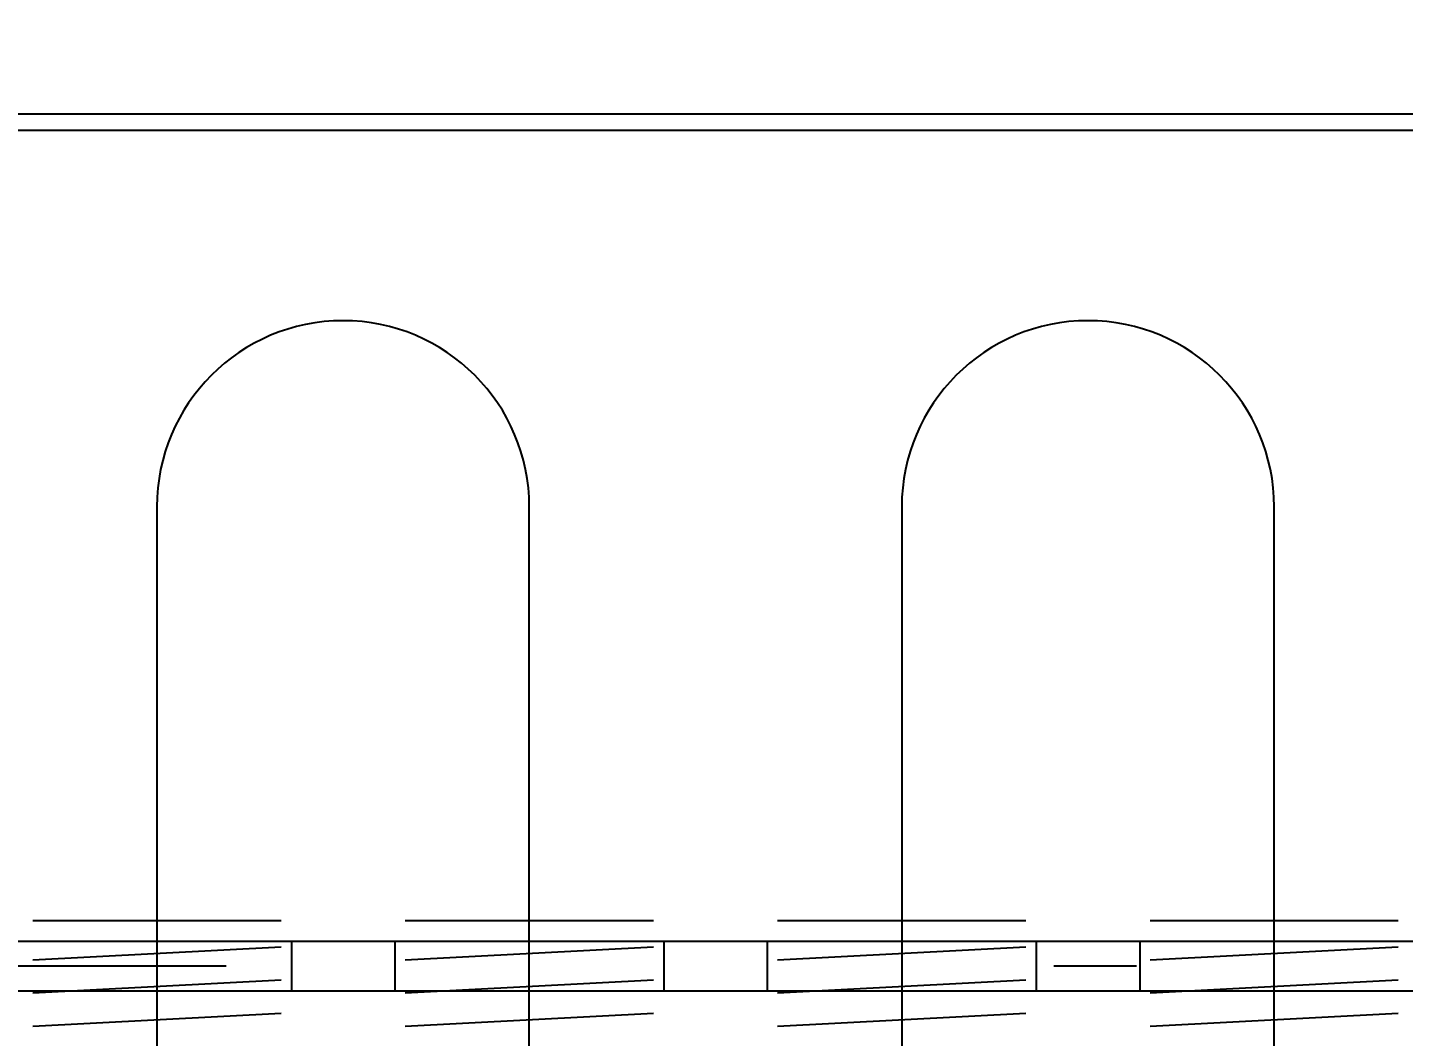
# Model space of a CAD drawing. Header units: millimetres. Extents: x 198973 to 311338, y 50799 to 196797.
# Drawn here: x 213900 to 214232.5, y 88086.4 to 88330.3 of the extents above; entities that cross this region are included whole.
import ezdxf

# ---------------------------------------------------------------- set-up
doc = ezdxf.new("R2010")
doc.units = ezdxf.units.MM
doc.header["$LTSCALE"] = 1000
doc.linetypes.add('CENTER', pattern=[2, 1.25, -0.25, 0.25, -0.25])
doc.linetypes.add('DOTE', pattern=[2.42, 2, -0.2, 0.02, -0.2])
for name, color, linetype in [('DOTE', 1, 'CENTER'), ('PUB_HATCH', 8, 'Continuous'), ('STAIR', 2, 'Continuous')]:
    doc.layers.add(name, color=color, linetype=linetype)
doc.styles.add('DIM_FONT', font='SIMPLEX.shx', dxfattribs={"width": 0.8})
doc.dimstyles.new('DIMN', dxfattribs={"dimtxt": 300, "dimasz": 1, "dimexe": 250, "dimexo": 300, "dimgap": 150, "dimtad": 1, "dimdec": 0, "dimzin": 0, "dimdsep": 46, "dimtxsty": 'DIM_FONT', "dimblk": '_DIMX', "dimcen": 0.09, "dimclrt": 7, "dimadec": 0, "dimazin": 0, "dimtfac": 1, "dimtdec": 0, "dimtix": 1, "dimtmove": 2, "dimatfit": 3, "dimldrblk": '_DIMX', "dimfxl": 1, "dimtolj": 1, "dimtzin": 0, "dimarcsym": 0})

# ---------------------------------------------------------------- blocks, each defined once
blk = doc.blocks.new('*D170')
at = {"layer": 'DEFPOINTS', "color": 0, "transparency": 16777216}
for p in [(220053.9, 103465.69), (218616.23, 101503.41), (208116.23, 81103.41)]:
    blk.add_point(p, dxfattribs=at)
at = {"layer": 'STAIR', "color": 0, "lineweight": -2, "transparency": 16777216}
for p, q in [((220053.9, 103463.69), (220053.9, 104644.26)), ((218616.23, 103461.69), (220053.9, 103463.69)), ((218616.23, 101803.41), (218616.23, 103461.69))]:
    blk.add_line(p, q, dxfattribs=at)
at = {"layer": 'STAIR', "color": 7, "transparency": 16777216, "insert": (219753.9, 104129.97), "char_height": 300, "attachment_point": 5, "rotation": 90, "style": 'DIM_FONT'}
blk.add_mtext('\\A1;10500', dxfattribs=at)
blk = doc.blocks.new('_DIMX')
blk.add_line((-150, 0), (150, 0))
at = {"const_width": 50}
blk.add_lwpolyline([(-70, -70), (70, 70)], dxfattribs=at)
blk = doc.blocks.new('*D171')
at = {"layer": 'DEFPOINTS', "color": 0, "transparency": 16777216}
for p in [(221109.59, 103729.45), (218616.23, 101503.41), (208116.23, 81103.41)]:
    blk.add_point(p, dxfattribs=at)
at = {"layer": 'STAIR', "color": 0, "lineweight": -2, "transparency": 16777216}
for p, q in [((221105.59, 101503.41), (221107.59, 103729.45)), ((221107.59, 103729.45), (222333.87, 103729.45)), ((218916.23, 101503.41), (221105.59, 101503.41))]:
    blk.add_line(p, q, dxfattribs=at)
at = {"layer": 'STAIR', "color": 7, "transparency": 16777216, "insert": (221796.73, 104029.45), "char_height": 300, "attachment_point": 5, "style": 'DIM_FONT'}
blk.add_mtext('\\A1;20400', dxfattribs=at)

msp = doc.modelspace()

# ---------------------------------------------------------------- linework, layer by layer
at = {"layer": 'DOTE', "linetype": 'DOTE'}
msp.add_line((221207.98, 88103.41), (204761.96, 88103.41), dxfattribs=at)
at = {"layer": 'PUB_HATCH'}
for p, q in [((213857.23, 88309.41), (215174.23, 88309.41)), ((215174.23, 88305.41), (213857.23, 88305.41)), ((213931.23, 88214.41), (213931.23, 87192.41)), ((214021.23, 87192.41), (214021.23, 88214.41)), ((214111.23, 88214.41), (214111.23, 87192.41)), ((214201.23, 87192.41), (214201.23, 88214.41)), ((213626.23, 88109.41), (215406.23, 88109.41)), ((213808.73, 88109.41), (215223.73, 88109.41)), ((213626.23, 88097.41), (215406.23, 88097.41))]:
    msp.add_line(p, q, dxfattribs=at)
at = {"layer": 'PUB_HATCH', "ltscale": 0.5}
for p, q in [((213901.23, 88114.41), (213961.23, 88114.41)), ((213901.23, 88114.41), (213961.23, 88114.41)), ((213901.23, 88114.41), (213961.23, 88114.41)), ((213901.23, 88114.41), (213961.23, 88114.41)), ((213901.23, 88114.41), (213961.23, 88114.41)), ((213901.23, 88114.41), (213961.23, 88114.41)), ((213901.23, 88114.41), (213961.23, 88114.41)), ((213901.23, 88114.41), (213961.23, 88114.41)), ((213901.23, 88114.41), (213961.23, 88114.41)), ((213901.23, 88114.41), (213961.23, 88114.41)), ((213901.23, 88114.41), (213961.23, 88114.41)), ((213901.23, 88114.41), (213961.23, 88114.41)), ((213901.23, 88114.41), (213961.23, 88114.41)), ((213901.23, 88114.41), (213961.23, 88114.41)), ((213901.23, 88114.41), (213961.23, 88114.41)), ((213901.23, 88114.41), (213961.23, 88114.41)), ((213901.23, 88114.41), (213961.23, 88114.41)), ((213901.23, 88114.41), (213961.23, 88114.41)), ((213901.23, 88114.41), (213961.23, 88114.41)), ((213901.23, 88114.41), (213961.23, 88114.41)), ((213901.23, 88114.41), (213961.23, 88114.41)), ((213901.23, 88114.41), (213961.23, 88114.41)), ((213901.23, 88114.41), (213961.23, 88114.41)), ((213901.23, 88114.41), (213961.23, 88114.41)), ((213901.23, 88114.41), (213961.23, 88114.41)), ((213901.23, 88114.41), (213961.23, 88114.41)), ((213901.23, 88114.41), (213961.23, 88114.41)), ((213901.23, 88114.41), (213961.23, 88114.41)), ((213901.23, 88114.41), (213961.23, 88114.41)), ((213901.23, 88114.41), (213961.23, 88114.41)), ((213901.23, 88114.41), (213961.23, 88114.41)), ((213901.23, 88114.41), (213961.23, 88114.41)), ((213901.23, 88114.41), (213961.23, 88114.41)), ((213901.23, 88114.41), (213961.23, 88114.41)), ((213901.23, 88114.41), (213961.23, 88114.41)), ((213901.23, 88114.41), (213961.23, 88114.41)), ((213901.23, 88114.41), (213961.23, 88114.41)), ((213901.23, 88114.41), (213961.23, 88114.41)), ((213901.23, 88114.41), (213961.23, 88114.41)), ((213901.23, 88114.41), (213961.23, 88114.41)), ((213901.23, 88114.41), (213961.23, 88114.41)), ((213901.23, 88114.41), (213961.23, 88114.41)), ((213901.23, 88114.41), (213961.23, 88114.41)), ((213901.23, 88114.41), (213961.23, 88114.41)), ((213901.23, 88114.41), (213961.23, 88114.41)), ((213901.23, 88114.41), (213961.23, 88114.41)), ((213901.23, 88114.41), (213961.23, 88114.41)), ((213901.23, 88114.41), (213961.23, 88114.41)), ((213901.23, 88114.41), (213961.23, 88114.41)), ((213901.23, 88114.41), (213961.23, 88114.41)), ((213901.23, 88114.41), (213961.23, 88114.41)), ((213901.23, 88114.41), (213961.23, 88114.41)), ((213991.23, 88114.41), (214051.23, 88114.41)), ((213991.23, 88114.41), (214051.23, 88114.41)), ((213991.23, 88114.41), (214051.23, 88114.41)), ((213991.23, 88114.41), (214051.23, 88114.41)), ((213991.23, 88114.41), (214051.23, 88114.41)), ((213991.23, 88114.41), (214051.23, 88114.41)), ((213991.23, 88114.41), (214051.23, 88114.41)), ((213991.23, 88114.41), (214051.23, 88114.41)), ((213991.23, 88114.41), (214051.23, 88114.41)), ((213991.23, 88114.41), (214051.23, 88114.41)), ((213991.23, 88114.41), (214051.23, 88114.41)), ((213991.23, 88114.41), (214051.23, 88114.41)), ((213991.23, 88114.41), (214051.23, 88114.41)), ((213991.23, 88114.41), (214051.23, 88114.41)), ((213991.23, 88114.41), (214051.23, 88114.41)), ((213991.23, 88114.41), (214051.23, 88114.41)), ((213991.23, 88114.41), (214051.23, 88114.41)), ((213991.23, 88114.41), (214051.23, 88114.41)), ((213991.23, 88114.41), (214051.23, 88114.41)), ((213991.23, 88114.41), (214051.23, 88114.41)), ((213991.23, 88114.41), (214051.23, 88114.41)), ((213991.23, 88114.41), (214051.23, 88114.41)), ((213991.23, 88114.41), (214051.23, 88114.41)), ((213991.23, 88114.41), (214051.23, 88114.41)), ((213991.23, 88114.41), (214051.23, 88114.41)), ((213991.23, 88114.41), (214051.23, 88114.41)), ((213991.23, 88114.41), (214051.23, 88114.41)), ((213991.23, 88114.41), (214051.23, 88114.41)), ((213991.23, 88114.41), (214051.23, 88114.41)), ((213991.23, 88114.41), (214051.23, 88114.41)), ((213991.23, 88114.41), (214051.23, 88114.41)), ((213991.23, 88114.41), (214051.23, 88114.41)), ((213991.23, 88114.41), (214051.23, 88114.41)), ((213991.23, 88114.41), (214051.23, 88114.41)), ((213991.23, 88114.41), (214051.23, 88114.41)), ((213991.23, 88114.41), (214051.23, 88114.41)), ((213991.23, 88114.41), (214051.23, 88114.41)), ((213991.23, 88114.41), (214051.23, 88114.41)), ((213991.23, 88114.41), (214051.23, 88114.41)), ((213991.23, 88114.41), (214051.23, 88114.41)), ((213991.23, 88114.41), (214051.23, 88114.41)), ((213991.23, 88114.41), (214051.23, 88114.41)), ((213991.23, 88114.41), (214051.23, 88114.41)), ((213991.23, 88114.41), (214051.23, 88114.41)), ((213991.23, 88114.41), (214051.23, 88114.41)), ((213991.23, 88114.41), (214051.23, 88114.41)), ((213991.23, 88114.41), (214051.23, 88114.41)), ((213991.23, 88114.41), (214051.23, 88114.41)), ((213991.23, 88114.41), (214051.23, 88114.41)), ((213991.23, 88114.41), (214051.23, 88114.41)), ((213991.23, 88114.41), (214051.23, 88114.41)), ((213991.23, 88114.41), (214051.23, 88114.41)), ((214081.23, 88114.41), (214141.23, 88114.41)), ((214081.23, 88114.41), (214141.23, 88114.41)), ((214081.23, 88114.41), (214141.23, 88114.41)), ((214081.23, 88114.41), (214141.23, 88114.41)), ((214081.23, 88114.41), (214141.23, 88114.41)), ((214081.23, 88114.41), (214141.23, 88114.41)), ((214081.23, 88114.41), (214141.23, 88114.41)), ((214081.23, 88114.41), (214141.23, 88114.41)), ((214081.23, 88114.41), (214141.23, 88114.41)), ((214081.23, 88114.41), (214141.23, 88114.41)), ((214081.23, 88114.41), (214141.23, 88114.41)), ((214081.23, 88114.41), (214141.23, 88114.41)), ((214081.23, 88114.41), (214141.23, 88114.41)), ((214081.23, 88114.41), (214141.23, 88114.41)), ((214081.23, 88114.41), (214141.23, 88114.41)), ((214081.23, 88114.41), (214141.23, 88114.41)), ((214081.23, 88114.41), (214141.23, 88114.41)), ((214081.23, 88114.41), (214141.23, 88114.41)), ((214081.23, 88114.41), (214141.23, 88114.41)), ((214081.23, 88114.41), (214141.23, 88114.41)), ((214081.23, 88114.41), (214141.23, 88114.41)), ((214081.23, 88114.41), (214141.23, 88114.41)), ((214081.23, 88114.41), (214141.23, 88114.41)), ((214081.23, 88114.41), (214141.23, 88114.41)), ((214081.23, 88114.41), (214141.23, 88114.41)), ((214081.23, 88114.41), (214141.23, 88114.41)), ((214081.23, 88114.41), (214141.23, 88114.41)), ((214081.23, 88114.41), (214141.23, 88114.41)), ((214081.23, 88114.41), (214141.23, 88114.41)), ((214081.23, 88114.41), (214141.23, 88114.41)), ((214081.23, 88114.41), (214141.23, 88114.41)), ((214081.23, 88114.41), (214141.23, 88114.41)), ((214081.23, 88114.41), (214141.23, 88114.41)), ((214081.23, 88114.41), (214141.23, 88114.41)), ((214081.23, 88114.41), (214141.23, 88114.41)), ((214081.23, 88114.41), (214141.23, 88114.41)), ((214081.23, 88114.41), (214141.23, 88114.41)), ((214081.23, 88114.41), (214141.23, 88114.41)), ((214081.23, 88114.41), (214141.23, 88114.41)), ((214081.23, 88114.41), (214141.23, 88114.41)), ((214081.23, 88114.41), (214141.23, 88114.41)), ((214081.23, 88114.41), (214141.23, 88114.41)), ((214081.23, 88114.41), (214141.23, 88114.41)), ((214081.23, 88114.41), (214141.23, 88114.41)), ((214081.23, 88114.41), (214141.23, 88114.41)), ((214081.23, 88114.41), (214141.23, 88114.41)), ((214081.23, 88114.41), (214141.23, 88114.41)), ((214081.23, 88114.41), (214141.23, 88114.41)), ((214081.23, 88114.41), (214141.23, 88114.41)), ((214081.23, 88114.41), (214141.23, 88114.41)), ((214081.23, 88114.41), (214141.23, 88114.41)), ((214081.23, 88114.41), (214141.23, 88114.41)), ((214171.23, 88114.41), (214231.23, 88114.41)), ((214171.23, 88114.41), (214231.23, 88114.41)), ((214171.23, 88114.41), (214231.23, 88114.41)), ((214171.23, 88114.41), (214231.23, 88114.41)), ((214171.23, 88114.41), (214231.23, 88114.41)), ((214171.23, 88114.41), (214231.23, 88114.41)), ((214171.23, 88114.41), (214231.23, 88114.41)), ((214171.23, 88114.41), (214231.23, 88114.41)), ((214171.23, 88114.41), (214231.23, 88114.41)), ((214171.23, 88114.41), (214231.23, 88114.41)), ((214171.23, 88114.41), (214231.23, 88114.41)), ((214171.23, 88114.41), (214231.23, 88114.41)), ((214171.23, 88114.41), (214231.23, 88114.41)), ((214171.23, 88114.41), (214231.23, 88114.41)), ((214171.23, 88114.41), (214231.23, 88114.41)), ((214171.23, 88114.41), (214231.23, 88114.41)), ((214171.23, 88114.41), (214231.23, 88114.41)), ((214171.23, 88114.41), (214231.23, 88114.41)), ((214171.23, 88114.41), (214231.23, 88114.41)), ((214171.23, 88114.41), (214231.23, 88114.41)), ((214171.23, 88114.41), (214231.23, 88114.41)), ((214171.23, 88114.41), (214231.23, 88114.41)), ((214171.23, 88114.41), (214231.23, 88114.41)), ((214171.23, 88114.41), (214231.23, 88114.41)), ((214171.23, 88114.41), (214231.23, 88114.41)), ((214171.23, 88114.41), (214231.23, 88114.41)), ((213963.73, 88109.41), (213963.73, 88097.41)), ((213963.73, 88109.41), (213963.73, 88097.41)), ((213988.73, 88109.41), (213988.73, 88097.41)), ((213988.73, 88109.41), (213988.73, 88097.41)), ((214053.73, 88109.41), (214053.73, 88097.41)), ((214053.73, 88109.41), (214053.73, 88097.41)), ((214078.73, 88109.41), (214078.73, 88097.41)), ((214078.73, 88109.41), (214078.73, 88097.41)), ((214143.73, 88109.41), (214143.73, 88097.41)), ((214143.73, 88109.41), (214143.73, 88097.41)), ((214168.73, 88109.41), (214168.73, 88097.41)), ((214168.73, 88109.41), (214168.73, 88097.41)), ((213961.23, 88107.99), (213901.23, 88104.84)), ((213961.23, 88107.99), (213901.23, 88104.84)), ((213961.23, 88107.99), (213901.23, 88104.84)), ((213961.23, 88107.99), (213901.23, 88104.84)), ((213961.23, 88107.99), (213901.23, 88104.84)), ((213961.23, 88107.99), (213901.23, 88104.84)), ((213961.23, 88107.99), (213901.23, 88104.84)), ((213961.23, 88107.99), (213901.23, 88104.84)), ((213961.23, 88107.99), (213901.23, 88104.84)), ((213961.23, 88107.99), (213901.23, 88104.84)), ((213961.23, 88107.99), (213901.23, 88104.84)), ((213961.23, 88107.99), (213901.23, 88104.84)), ((213961.23, 88107.99), (213901.23, 88104.84)), ((213961.23, 88107.99), (213901.23, 88104.84)), ((213961.23, 88107.99), (213901.23, 88104.84)), ((213961.23, 88107.99), (213901.23, 88104.84)), ((213961.23, 88107.99), (213901.23, 88104.84)), ((213961.23, 88107.99), (213901.23, 88104.84)), ((213961.23, 88107.99), (213901.23, 88104.84)), ((213961.23, 88107.99), (213901.23, 88104.84)), ((213961.23, 88107.99), (213901.23, 88104.84)), ((213961.23, 88107.99), (213901.23, 88104.84)), ((213961.23, 88107.99), (213901.23, 88104.84)), ((213961.23, 88107.99), (213901.23, 88104.84)), ((213961.23, 88107.99), (213901.23, 88104.84)), ((213961.23, 88107.99), (213901.23, 88104.84)), ((213961.23, 88107.99), (213901.23, 88104.84)), ((213961.23, 88107.99), (213901.23, 88104.84)), ((213961.23, 88107.99), (213901.23, 88104.84)), ((213961.23, 88107.99), (213901.23, 88104.84)), ((213961.23, 88107.99), (213901.23, 88104.84)), ((213961.23, 88107.99), (213901.23, 88104.84)), ((213961.23, 88107.99), (213901.23, 88104.84)), ((213961.23, 88107.99), (213901.23, 88104.84)), ((213961.23, 88107.99), (213901.23, 88104.84)), ((213961.23, 88107.99), (213901.23, 88104.84)), ((213961.23, 88107.99), (213901.23, 88104.84)), ((213961.23, 88107.99), (213901.23, 88104.84)), ((213961.23, 88107.99), (213901.23, 88104.84)), ((213961.23, 88107.99), (213901.23, 88104.84)), ((213961.23, 88107.99), (213901.23, 88104.84)), ((213961.23, 88107.99), (213901.23, 88104.84)), ((213961.23, 88107.99), (213901.23, 88104.84)), ((213961.23, 88107.99), (213901.23, 88104.84)), ((213961.23, 88107.99), (213901.23, 88104.84)), ((213961.23, 88107.99), (213901.23, 88104.84)), ((213961.23, 88107.99), (213901.23, 88104.84)), ((213961.23, 88107.99), (213901.23, 88104.84)), ((213961.23, 88107.99), (213901.23, 88104.84)), ((213961.23, 88107.99), (213901.23, 88104.84)), ((213961.23, 88107.99), (213901.23, 88104.84)), ((213961.23, 88107.99), (213901.23, 88104.84)), ((214051.23, 88107.99), (213991.23, 88104.84)), ((214051.23, 88107.99), (213991.23, 88104.84)), ((214051.23, 88107.99), (213991.23, 88104.84)), ((214051.23, 88107.99), (213991.23, 88104.84)), ((214051.23, 88107.99), (213991.23, 88104.84)), ((214051.23, 88107.99), (213991.23, 88104.84)), ((214051.23, 88107.99), (213991.23, 88104.84)), ((214051.23, 88107.99), (213991.23, 88104.84)), ((214051.23, 88107.99), (213991.23, 88104.84)), ((214051.23, 88107.99), (213991.23, 88104.84)), ((214051.23, 88107.99), (213991.23, 88104.84)), ((214051.23, 88107.99), (213991.23, 88104.84)), ((214051.23, 88107.99), (213991.23, 88104.84)), ((214051.23, 88107.99), (213991.23, 88104.84)), ((214051.23, 88107.99), (213991.23, 88104.84)), ((214051.23, 88107.99), (213991.23, 88104.84)), ((214051.23, 88107.99), (213991.23, 88104.84)), ((214051.23, 88107.99), (213991.23, 88104.84)), ((214051.23, 88107.99), (213991.23, 88104.84)), ((214051.23, 88107.99), (213991.23, 88104.84)), ((214051.23, 88107.99), (213991.23, 88104.84)), ((214051.23, 88107.99), (213991.23, 88104.84)), ((214051.23, 88107.99), (213991.23, 88104.84)), ((214051.23, 88107.99), (213991.23, 88104.84)), ((214051.23, 88107.99), (213991.23, 88104.84)), ((214051.23, 88107.99), (213991.23, 88104.84)), ((214051.23, 88107.99), (213991.23, 88104.84)), ((214051.23, 88107.99), (213991.23, 88104.84)), ((214051.23, 88107.99), (213991.23, 88104.84)), ((214051.23, 88107.99), (213991.23, 88104.84)), ((214051.23, 88107.99), (213991.23, 88104.84)), ((214051.23, 88107.99), (213991.23, 88104.84)), ((214051.23, 88107.99), (213991.23, 88104.84)), ((214051.23, 88107.99), (213991.23, 88104.84)), ((214051.23, 88107.99), (213991.23, 88104.84)), ((214051.23, 88107.99), (213991.23, 88104.84)), ((214051.23, 88107.99), (213991.23, 88104.84)), ((214051.23, 88107.99), (213991.23, 88104.84)), ((214051.23, 88107.99), (213991.23, 88104.84)), ((214051.23, 88107.99), (213991.23, 88104.84)), ((214051.23, 88107.99), (213991.23, 88104.84)), ((214051.23, 88107.99), (213991.23, 88104.84)), ((214051.23, 88107.99), (213991.23, 88104.84)), ((214051.23, 88107.99), (213991.23, 88104.84)), ((214051.23, 88107.99), (213991.23, 88104.84)), ((214051.23, 88107.99), (213991.23, 88104.84)), ((214051.23, 88107.99), (213991.23, 88104.84)), ((214051.23, 88107.99), (213991.23, 88104.84)), ((214051.23, 88107.99), (213991.23, 88104.84)), ((214051.23, 88107.99), (213991.23, 88104.84)), ((214051.23, 88107.99), (213991.23, 88104.84)), ((214051.23, 88107.99), (213991.23, 88104.84)), ((214141.23, 88107.99), (214081.23, 88104.84)), ((214141.23, 88107.99), (214081.23, 88104.84)), ((214141.23, 88107.99), (214081.23, 88104.84)), ((214141.23, 88107.99), (214081.23, 88104.84)), ((214141.23, 88107.99), (214081.23, 88104.84)), ((214141.23, 88107.99), (214081.23, 88104.84)), ((214141.23, 88107.99), (214081.23, 88104.84)), ((214141.23, 88107.99), (214081.23, 88104.84)), ((214141.23, 88107.99), (214081.23, 88104.84)), ((214141.23, 88107.99), (214081.23, 88104.84)), ((214141.23, 88107.99), (214081.23, 88104.84)), ((214141.23, 88107.99), (214081.23, 88104.84)), ((214141.23, 88107.99), (214081.23, 88104.84)), ((214141.23, 88107.99), (214081.23, 88104.84)), ((214141.23, 88107.99), (214081.23, 88104.84)), ((214141.23, 88107.99), (214081.23, 88104.84)), ((214141.23, 88107.99), (214081.23, 88104.84)), ((214141.23, 88107.99), (214081.23, 88104.84)), ((214141.23, 88107.99), (214081.23, 88104.84)), ((214141.23, 88107.99), (214081.23, 88104.84)), ((214141.23, 88107.99), (214081.23, 88104.84)), ((214141.23, 88107.99), (214081.23, 88104.84)), ((214141.23, 88107.99), (214081.23, 88104.84)), ((214141.23, 88107.99), (214081.23, 88104.84)), ((214141.23, 88107.99), (214081.23, 88104.84)), ((214141.23, 88107.99), (214081.23, 88104.84)), ((214141.23, 88107.99), (214081.23, 88104.84)), ((214141.23, 88107.99), (214081.23, 88104.84)), ((214141.23, 88107.99), (214081.23, 88104.84)), ((214141.23, 88107.99), (214081.23, 88104.84)), ((214141.23, 88107.99), (214081.23, 88104.84)), ((214141.23, 88107.99), (214081.23, 88104.84)), ((214141.23, 88107.99), (214081.23, 88104.84)), ((214141.23, 88107.99), (214081.23, 88104.84)), ((214141.23, 88107.99), (214081.23, 88104.84)), ((214141.23, 88107.99), (214081.23, 88104.84)), ((214141.23, 88107.99), (214081.23, 88104.84)), ((214141.23, 88107.99), (214081.23, 88104.84)), ((214141.23, 88107.99), (214081.23, 88104.84)), ((214141.23, 88107.99), (214081.23, 88104.84)), ((214141.23, 88107.99), (214081.23, 88104.84)), ((214141.23, 88107.99), (214081.23, 88104.84)), ((214141.23, 88107.99), (214081.23, 88104.84)), ((214141.23, 88107.99), (214081.23, 88104.84)), ((214141.23, 88107.99), (214081.23, 88104.84)), ((214141.23, 88107.99), (214081.23, 88104.84)), ((214141.23, 88107.99), (214081.23, 88104.84)), ((214141.23, 88107.99), (214081.23, 88104.84)), ((214141.23, 88107.99), (214081.23, 88104.84)), ((214141.23, 88107.99), (214081.23, 88104.84)), ((214141.23, 88107.99), (214081.23, 88104.84)), ((214141.23, 88107.99), (214081.23, 88104.84)), ((214231.23, 88107.99), (214171.23, 88104.84)), ((214231.23, 88107.99), (214171.23, 88104.84)), ((214231.23, 88107.99), (214171.23, 88104.84)), ((214231.23, 88107.99), (214171.23, 88104.84)), ((214231.23, 88107.99), (214171.23, 88104.84)), ((214231.23, 88107.99), (214171.23, 88104.84)), ((214231.23, 88107.99), (214171.23, 88104.84)), ((214231.23, 88107.99), (214171.23, 88104.84)), ((214231.23, 88107.99), (214171.23, 88104.84)), ((214231.23, 88107.99), (214171.23, 88104.84)), ((214231.23, 88107.99), (214171.23, 88104.84)), ((214231.23, 88107.99), (214171.23, 88104.84)), ((214231.23, 88107.99), (214171.23, 88104.84)), ((214231.23, 88107.99), (214171.23, 88104.84)), ((214231.23, 88107.99), (214171.23, 88104.84)), ((214231.23, 88107.99), (214171.23, 88104.84)), ((214231.23, 88107.99), (214171.23, 88104.84)), ((214231.23, 88107.99), (214171.23, 88104.84)), ((214231.23, 88107.99), (214171.23, 88104.84)), ((214231.23, 88107.99), (214171.23, 88104.84)), ((214231.23, 88107.99), (214171.23, 88104.84)), ((214231.23, 88107.99), (214171.23, 88104.84)), ((214231.23, 88107.99), (214171.23, 88104.84)), ((214231.23, 88107.99), (214171.23, 88104.84)), ((214231.23, 88107.99), (214171.23, 88104.84)), ((214231.23, 88107.99), (214171.23, 88104.84)), ((213961.23, 88099.98), (213901.23, 88096.83)), ((213961.23, 88099.98), (213901.23, 88096.83)), ((213961.23, 88099.98), (213901.23, 88096.83)), ((213961.23, 88099.98), (213901.23, 88096.83)), ((213961.23, 88099.98), (213901.23, 88096.83)), ((213961.23, 88099.98), (213901.23, 88096.83)), ((213961.23, 88099.98), (213901.23, 88096.83)), ((213961.23, 88099.98), (213901.23, 88096.83)), ((213961.23, 88099.98), (213901.23, 88096.83)), ((213961.23, 88099.98), (213901.23, 88096.83)), ((213961.23, 88099.98), (213901.23, 88096.83)), ((213961.23, 88099.98), (213901.23, 88096.83)), ((213961.23, 88099.98), (213901.23, 88096.83)), ((213961.23, 88099.98), (213901.23, 88096.83)), ((213961.23, 88099.98), (213901.23, 88096.83)), ((213961.23, 88099.98), (213901.23, 88096.83)), ((213961.23, 88099.98), (213901.23, 88096.83)), ((213961.23, 88099.98), (213901.23, 88096.83)), ((213961.23, 88099.98), (213901.23, 88096.83)), ((213961.23, 88099.98), (213901.23, 88096.83)), ((213961.23, 88099.98), (213901.23, 88096.83)), ((213961.23, 88099.98), (213901.23, 88096.83)), ((213961.23, 88099.98), (213901.23, 88096.83)), ((213961.23, 88099.98), (213901.23, 88096.83)), ((213961.23, 88099.98), (213901.23, 88096.83)), ((213961.23, 88099.98), (213901.23, 88096.83)), ((213961.23, 88099.98), (213901.23, 88096.83)), ((213961.23, 88099.98), (213901.23, 88096.83)), ((213961.23, 88099.98), (213901.23, 88096.83)), ((213961.23, 88099.98), (213901.23, 88096.83)), ((213961.23, 88099.98), (213901.23, 88096.83)), ((213961.23, 88099.98), (213901.23, 88096.83)), ((213961.23, 88099.98), (213901.23, 88096.83)), ((213961.23, 88099.98), (213901.23, 88096.83)), ((213961.23, 88099.98), (213901.23, 88096.83)), ((213961.23, 88099.98), (213901.23, 88096.83)), ((213961.23, 88099.98), (213901.23, 88096.83)), ((213961.23, 88099.98), (213901.23, 88096.83)), ((213961.23, 88099.98), (213901.23, 88096.83)), ((213961.23, 88099.98), (213901.23, 88096.83)), ((213961.23, 88099.98), (213901.23, 88096.83)), ((213961.23, 88099.98), (213901.23, 88096.83)), ((213961.23, 88099.98), (213901.23, 88096.83)), ((213961.23, 88099.98), (213901.23, 88096.83)), ((213961.23, 88099.98), (213901.23, 88096.83)), ((213961.23, 88099.98), (213901.23, 88096.83)), ((213961.23, 88099.98), (213901.23, 88096.83)), ((213961.23, 88099.98), (213901.23, 88096.83)), ((213961.23, 88099.98), (213901.23, 88096.83)), ((213961.23, 88099.98), (213901.23, 88096.83)), ((213961.23, 88099.98), (213901.23, 88096.83)), ((213961.23, 88099.98), (213901.23, 88096.83)), ((214051.23, 88099.98), (213991.23, 88096.83)), ((214051.23, 88099.98), (213991.23, 88096.83)), ((214051.23, 88099.98), (213991.23, 88096.83)), ((214051.23, 88099.98), (213991.23, 88096.83)), ((214051.23, 88099.98), (213991.23, 88096.83)), ((214051.23, 88099.98), (213991.23, 88096.83)), ((214051.23, 88099.98), (213991.23, 88096.83)), ((214051.23, 88099.98), (213991.23, 88096.83)), ((214051.23, 88099.98), (213991.23, 88096.83)), ((214051.23, 88099.98), (213991.23, 88096.83)), ((214051.23, 88099.98), (213991.23, 88096.83)), ((214051.23, 88099.98), (213991.23, 88096.83)), ((214051.23, 88099.98), (213991.23, 88096.83)), ((214051.23, 88099.98), (213991.23, 88096.83)), ((214051.23, 88099.98), (213991.23, 88096.83)), ((214051.23, 88099.98), (213991.23, 88096.83)), ((214051.23, 88099.98), (213991.23, 88096.83)), ((214051.23, 88099.98), (213991.23, 88096.83)), ((214051.23, 88099.98), (213991.23, 88096.83)), ((214051.23, 88099.98), (213991.23, 88096.83)), ((214051.23, 88099.98), (213991.23, 88096.83)), ((214051.23, 88099.98), (213991.23, 88096.83)), ((214051.23, 88099.98), (213991.23, 88096.83)), ((214051.23, 88099.98), (213991.23, 88096.83)), ((214051.23, 88099.98), (213991.23, 88096.83)), ((214051.23, 88099.98), (213991.23, 88096.83)), ((214051.23, 88099.98), (213991.23, 88096.83)), ((214051.23, 88099.98), (213991.23, 88096.83)), ((214051.23, 88099.98), (213991.23, 88096.83)), ((214051.23, 88099.98), (213991.23, 88096.83)), ((214051.23, 88099.98), (213991.23, 88096.83)), ((214051.23, 88099.98), (213991.23, 88096.83)), ((214051.23, 88099.98), (213991.23, 88096.83)), ((214051.23, 88099.98), (213991.23, 88096.83)), ((214051.23, 88099.98), (213991.23, 88096.83)), ((214051.23, 88099.98), (213991.23, 88096.83)), ((214051.23, 88099.98), (213991.23, 88096.83)), ((214051.23, 88099.98), (213991.23, 88096.83)), ((214051.23, 88099.98), (213991.23, 88096.83)), ((214051.23, 88099.98), (213991.23, 88096.83)), ((214051.23, 88099.98), (213991.23, 88096.83)), ((214051.23, 88099.98), (213991.23, 88096.83)), ((214051.23, 88099.98), (213991.23, 88096.83)), ((214051.23, 88099.98), (213991.23, 88096.83)), ((214051.23, 88099.98), (213991.23, 88096.83)), ((214051.23, 88099.98), (213991.23, 88096.83)), ((214051.23, 88099.98), (213991.23, 88096.83)), ((214051.23, 88099.98), (213991.23, 88096.83)), ((214051.23, 88099.98), (213991.23, 88096.83)), ((214051.23, 88099.98), (213991.23, 88096.83)), ((214051.23, 88099.98), (213991.23, 88096.83)), ((214051.23, 88099.98), (213991.23, 88096.83)), ((214141.23, 88099.98), (214081.23, 88096.83)), ((214141.23, 88099.98), (214081.23, 88096.83)), ((214141.23, 88099.98), (214081.23, 88096.83)), ((214141.23, 88099.98), (214081.23, 88096.83)), ((214141.23, 88099.98), (214081.23, 88096.83)), ((214141.23, 88099.98), (214081.23, 88096.83)), ((214141.23, 88099.98), (214081.23, 88096.83)), ((214141.23, 88099.98), (214081.23, 88096.83)), ((214141.23, 88099.98), (214081.23, 88096.83)), ((214141.23, 88099.98), (214081.23, 88096.83)), ((214141.23, 88099.98), (214081.23, 88096.83)), ((214141.23, 88099.98), (214081.23, 88096.83)), ((214141.23, 88099.98), (214081.23, 88096.83)), ((214141.23, 88099.98), (214081.23, 88096.83)), ((214141.23, 88099.98), (214081.23, 88096.83)), ((214141.23, 88099.98), (214081.23, 88096.83)), ((214141.23, 88099.98), (214081.23, 88096.83)), ((214141.23, 88099.98), (214081.23, 88096.83)), ((214141.23, 88099.98), (214081.23, 88096.83)), ((214141.23, 88099.98), (214081.23, 88096.83)), ((214141.23, 88099.98), (214081.23, 88096.83)), ((214141.23, 88099.98), (214081.23, 88096.83)), ((214141.23, 88099.98), (214081.23, 88096.83)), ((214141.23, 88099.98), (214081.23, 88096.83)), ((214141.23, 88099.98), (214081.23, 88096.83)), ((214141.23, 88099.98), (214081.23, 88096.83)), ((214141.23, 88099.98), (214081.23, 88096.83)), ((214141.23, 88099.98), (214081.23, 88096.83)), ((214141.23, 88099.98), (214081.23, 88096.83)), ((214141.23, 88099.98), (214081.23, 88096.83)), ((214141.23, 88099.98), (214081.23, 88096.83)), ((214141.23, 88099.98), (214081.23, 88096.83)), ((214141.23, 88099.98), (214081.23, 88096.83)), ((214141.23, 88099.98), (214081.23, 88096.83)), ((214141.23, 88099.98), (214081.23, 88096.83)), ((214141.23, 88099.98), (214081.23, 88096.83)), ((214141.23, 88099.98), (214081.23, 88096.83)), ((214141.23, 88099.98), (214081.23, 88096.83)), ((214141.23, 88099.98), (214081.23, 88096.83)), ((214141.23, 88099.98), (214081.23, 88096.83)), ((214141.23, 88099.98), (214081.23, 88096.83)), ((214141.23, 88099.98), (214081.23, 88096.83)), ((214141.23, 88099.98), (214081.23, 88096.83)), ((214141.23, 88099.98), (214081.23, 88096.83)), ((214141.23, 88099.98), (214081.23, 88096.83)), ((214141.23, 88099.98), (214081.23, 88096.83)), ((214141.23, 88099.98), (214081.23, 88096.83)), ((214141.23, 88099.98), (214081.23, 88096.83)), ((214141.23, 88099.98), (214081.23, 88096.83)), ((214141.23, 88099.98), (214081.23, 88096.83)), ((214141.23, 88099.98), (214081.23, 88096.83)), ((214141.23, 88099.98), (214081.23, 88096.83)), ((214231.23, 88099.98), (214171.23, 88096.83)), ((214231.23, 88099.98), (214171.23, 88096.83)), ((214231.23, 88099.98), (214171.23, 88096.83)), ((214231.23, 88099.98), (214171.23, 88096.83)), ((214231.23, 88099.98), (214171.23, 88096.83)), ((214231.23, 88099.98), (214171.23, 88096.83)), ((214231.23, 88099.98), (214171.23, 88096.83)), ((214231.23, 88099.98), (214171.23, 88096.83)), ((214231.23, 88099.98), (214171.23, 88096.83)), ((214231.23, 88099.98), (214171.23, 88096.83)), ((214231.23, 88099.98), (214171.23, 88096.83)), ((214231.23, 88099.98), (214171.23, 88096.83)), ((214231.23, 88099.98), (214171.23, 88096.83)), ((214231.23, 88099.98), (214171.23, 88096.83)), ((214231.23, 88099.98), (214171.23, 88096.83)), ((214231.23, 88099.98), (214171.23, 88096.83)), ((214231.23, 88099.98), (214171.23, 88096.83)), ((214231.23, 88099.98), (214171.23, 88096.83)), ((214231.23, 88099.98), (214171.23, 88096.83)), ((214231.23, 88099.98), (214171.23, 88096.83)), ((214231.23, 88099.98), (214171.23, 88096.83)), ((214231.23, 88099.98), (214171.23, 88096.83)), ((214231.23, 88099.98), (214171.23, 88096.83)), ((214231.23, 88099.98), (214171.23, 88096.83)), ((214231.23, 88099.98), (214171.23, 88096.83)), ((214231.23, 88099.98), (214171.23, 88096.83)), ((213961.23, 88091.97), (213901.23, 88088.82)), ((213961.23, 88091.97), (213901.23, 88088.82)), ((213961.23, 88091.97), (213901.23, 88088.82)), ((213961.23, 88091.97), (213901.23, 88088.82)), ((213961.23, 88091.97), (213901.23, 88088.82)), ((213961.23, 88091.97), (213901.23, 88088.82)), ((213961.23, 88091.97), (213901.23, 88088.82)), ((213961.23, 88091.97), (213901.23, 88088.82)), ((213961.23, 88091.97), (213901.23, 88088.82)), ((213961.23, 88091.97), (213901.23, 88088.82)), ((213961.23, 88091.97), (213901.23, 88088.82)), ((213961.23, 88091.97), (213901.23, 88088.82)), ((213961.23, 88091.97), (213901.23, 88088.82)), ((213961.23, 88091.97), (213901.23, 88088.82)), ((213961.23, 88091.97), (213901.23, 88088.82)), ((213961.23, 88091.97), (213901.23, 88088.82)), ((213961.23, 88091.97), (213901.23, 88088.82)), ((213961.23, 88091.97), (213901.23, 88088.82)), ((213961.23, 88091.97), (213901.23, 88088.82)), ((213961.23, 88091.97), (213901.23, 88088.82)), ((213961.23, 88091.97), (213901.23, 88088.82)), ((213961.23, 88091.97), (213901.23, 88088.82)), ((213961.23, 88091.97), (213901.23, 88088.82)), ((213961.23, 88091.97), (213901.23, 88088.82)), ((213961.23, 88091.97), (213901.23, 88088.82)), ((213961.23, 88091.97), (213901.23, 88088.82)), ((213961.23, 88091.97), (213901.23, 88088.82)), ((213961.23, 88091.97), (213901.23, 88088.82)), ((213961.23, 88091.97), (213901.23, 88088.82)), ((213961.23, 88091.97), (213901.23, 88088.82)), ((213961.23, 88091.97), (213901.23, 88088.82)), ((213961.23, 88091.97), (213901.23, 88088.82)), ((213961.23, 88091.97), (213901.23, 88088.82)), ((213961.23, 88091.97), (213901.23, 88088.82)), ((213961.23, 88091.97), (213901.23, 88088.82)), ((213961.23, 88091.97), (213901.23, 88088.82)), ((213961.23, 88091.97), (213901.23, 88088.82)), ((213961.23, 88091.97), (213901.23, 88088.82)), ((213961.23, 88091.97), (213901.23, 88088.82)), ((213961.23, 88091.97), (213901.23, 88088.82)), ((213961.23, 88091.97), (213901.23, 88088.82)), ((213961.23, 88091.97), (213901.23, 88088.82)), ((213961.23, 88091.97), (213901.23, 88088.82)), ((213961.23, 88091.97), (213901.23, 88088.82)), ((213961.23, 88091.97), (213901.23, 88088.82)), ((213961.23, 88091.97), (213901.23, 88088.82)), ((213961.23, 88091.97), (213901.23, 88088.82)), ((213961.23, 88091.97), (213901.23, 88088.82)), ((213961.23, 88091.97), (213901.23, 88088.82)), ((213961.23, 88091.97), (213901.23, 88088.82)), ((213961.23, 88091.97), (213901.23, 88088.82)), ((213961.23, 88091.97), (213901.23, 88088.82)), ((214051.23, 88091.97), (213991.23, 88088.82)), ((214051.23, 88091.97), (213991.23, 88088.82)), ((214051.23, 88091.97), (213991.23, 88088.82)), ((214051.23, 88091.97), (213991.23, 88088.82)), ((214051.23, 88091.97), (213991.23, 88088.82)), ((214051.23, 88091.97), (213991.23, 88088.82)), ((214051.23, 88091.97), (213991.23, 88088.82)), ((214051.23, 88091.97), (213991.23, 88088.82)), ((214051.23, 88091.97), (213991.23, 88088.82)), ((214051.23, 88091.97), (213991.23, 88088.82)), ((214051.23, 88091.97), (213991.23, 88088.82)), ((214051.23, 88091.97), (213991.23, 88088.82)), ((214051.23, 88091.97), (213991.23, 88088.82)), ((214051.23, 88091.97), (213991.23, 88088.82)), ((214051.23, 88091.97), (213991.23, 88088.82)), ((214051.23, 88091.97), (213991.23, 88088.82)), ((214051.23, 88091.97), (213991.23, 88088.82)), ((214051.23, 88091.97), (213991.23, 88088.82)), ((214051.23, 88091.97), (213991.23, 88088.82)), ((214051.23, 88091.97), (213991.23, 88088.82)), ((214051.23, 88091.97), (213991.23, 88088.82)), ((214051.23, 88091.97), (213991.23, 88088.82)), ((214051.23, 88091.97), (213991.23, 88088.82)), ((214051.23, 88091.97), (213991.23, 88088.82)), ((214051.23, 88091.97), (213991.23, 88088.82)), ((214051.23, 88091.97), (213991.23, 88088.82)), ((214051.23, 88091.97), (213991.23, 88088.82)), ((214051.23, 88091.97), (213991.23, 88088.82)), ((214051.23, 88091.97), (213991.23, 88088.82)), ((214051.23, 88091.97), (213991.23, 88088.82)), ((214051.23, 88091.97), (213991.23, 88088.82)), ((214051.23, 88091.97), (213991.23, 88088.82)), ((214051.23, 88091.97), (213991.23, 88088.82)), ((214051.23, 88091.97), (213991.23, 88088.82)), ((214051.23, 88091.97), (213991.23, 88088.82)), ((214051.23, 88091.97), (213991.23, 88088.82)), ((214051.23, 88091.97), (213991.23, 88088.82)), ((214051.23, 88091.97), (213991.23, 88088.82)), ((214051.23, 88091.97), (213991.23, 88088.82)), ((214051.23, 88091.97), (213991.23, 88088.82)), ((214051.23, 88091.97), (213991.23, 88088.82)), ((214051.23, 88091.97), (213991.23, 88088.82)), ((214051.23, 88091.97), (213991.23, 88088.82)), ((214051.23, 88091.97), (213991.23, 88088.82)), ((214051.23, 88091.97), (213991.23, 88088.82)), ((214051.23, 88091.97), (213991.23, 88088.82)), ((214051.23, 88091.97), (213991.23, 88088.82)), ((214051.23, 88091.97), (213991.23, 88088.82)), ((214051.23, 88091.97), (213991.23, 88088.82)), ((214051.23, 88091.97), (213991.23, 88088.82)), ((214051.23, 88091.97), (213991.23, 88088.82)), ((214051.23, 88091.97), (213991.23, 88088.82)), ((214141.23, 88091.97), (214081.23, 88088.82)), ((214141.23, 88091.97), (214081.23, 88088.82)), ((214141.23, 88091.97), (214081.23, 88088.82)), ((214141.23, 88091.97), (214081.23, 88088.82)), ((214141.23, 88091.97), (214081.23, 88088.82)), ((214141.23, 88091.97), (214081.23, 88088.82)), ((214141.23, 88091.97), (214081.23, 88088.82)), ((214141.23, 88091.97), (214081.23, 88088.82)), ((214141.23, 88091.97), (214081.23, 88088.82)), ((214141.23, 88091.97), (214081.23, 88088.82)), ((214141.23, 88091.97), (214081.23, 88088.82)), ((214141.23, 88091.97), (214081.23, 88088.82)), ((214141.23, 88091.97), (214081.23, 88088.82)), ((214141.23, 88091.97), (214081.23, 88088.82)), ((214141.23, 88091.97), (214081.23, 88088.82)), ((214141.23, 88091.97), (214081.23, 88088.82)), ((214141.23, 88091.97), (214081.23, 88088.82)), ((214141.23, 88091.97), (214081.23, 88088.82)), ((214141.23, 88091.97), (214081.23, 88088.82)), ((214141.23, 88091.97), (214081.23, 88088.82)), ((214141.23, 88091.97), (214081.23, 88088.82)), ((214141.23, 88091.97), (214081.23, 88088.82)), ((214141.23, 88091.97), (214081.23, 88088.82)), ((214141.23, 88091.97), (214081.23, 88088.82)), ((214141.23, 88091.97), (214081.23, 88088.82)), ((214141.23, 88091.97), (214081.23, 88088.82)), ((214141.23, 88091.97), (214081.23, 88088.82)), ((214141.23, 88091.97), (214081.23, 88088.82)), ((214141.23, 88091.97), (214081.23, 88088.82)), ((214141.23, 88091.97), (214081.23, 88088.82)), ((214141.23, 88091.97), (214081.23, 88088.82)), ((214141.23, 88091.97), (214081.23, 88088.82)), ((214141.23, 88091.97), (214081.23, 88088.82)), ((214141.23, 88091.97), (214081.23, 88088.82)), ((214141.23, 88091.97), (214081.23, 88088.82)), ((214141.23, 88091.97), (214081.23, 88088.82)), ((214141.23, 88091.97), (214081.23, 88088.82)), ((214141.23, 88091.97), (214081.23, 88088.82)), ((214141.23, 88091.97), (214081.23, 88088.82)), ((214141.23, 88091.97), (214081.23, 88088.82)), ((214141.23, 88091.97), (214081.23, 88088.82)), ((214141.23, 88091.97), (214081.23, 88088.82)), ((214141.23, 88091.97), (214081.23, 88088.82)), ((214141.23, 88091.97), (214081.23, 88088.82)), ((214141.23, 88091.97), (214081.23, 88088.82)), ((214141.23, 88091.97), (214081.23, 88088.82)), ((214141.23, 88091.97), (214081.23, 88088.82)), ((214141.23, 88091.97), (214081.23, 88088.82)), ((214141.23, 88091.97), (214081.23, 88088.82)), ((214141.23, 88091.97), (214081.23, 88088.82)), ((214141.23, 88091.97), (214081.23, 88088.82)), ((214141.23, 88091.97), (214081.23, 88088.82)), ((214231.23, 88091.97), (214171.23, 88088.82)), ((214231.23, 88091.97), (214171.23, 88088.82)), ((214231.23, 88091.97), (214171.23, 88088.82)), ((214231.23, 88091.97), (214171.23, 88088.82)), ((214231.23, 88091.97), (214171.23, 88088.82)), ((214231.23, 88091.97), (214171.23, 88088.82)), ((214231.23, 88091.97), (214171.23, 88088.82)), ((214231.23, 88091.97), (214171.23, 88088.82)), ((214231.23, 88091.97), (214171.23, 88088.82)), ((214231.23, 88091.97), (214171.23, 88088.82)), ((214231.23, 88091.97), (214171.23, 88088.82)), ((214231.23, 88091.97), (214171.23, 88088.82)), ((214231.23, 88091.97), (214171.23, 88088.82)), ((214231.23, 88091.97), (214171.23, 88088.82)), ((214231.23, 88091.97), (214171.23, 88088.82)), ((214231.23, 88091.97), (214171.23, 88088.82)), ((214231.23, 88091.97), (214171.23, 88088.82)), ((214231.23, 88091.97), (214171.23, 88088.82)), ((214231.23, 88091.97), (214171.23, 88088.82)), ((214231.23, 88091.97), (214171.23, 88088.82)), ((214231.23, 88091.97), (214171.23, 88088.82)), ((214231.23, 88091.97), (214171.23, 88088.82)), ((214231.23, 88091.97), (214171.23, 88088.82)), ((214231.23, 88091.97), (214171.23, 88088.82)), ((214231.23, 88091.97), (214171.23, 88088.82)), ((214231.23, 88091.97), (214171.23, 88088.82))]:
    msp.add_line(p, q, dxfattribs=at)
at = {"layer": 'PUB_HATCH'}
for centre in [(213976.23, 88214.41), (214156.23, 88214.41)]:
    msp.add_arc(centre, 45, 0, 180, dxfattribs=at)

# ---------------------------------------------------------------- dimensions: what is measured, and where the dimension line sits
at = {"layer": 'STAIR'}
for offset, dtype, picture, middle in [((1437.68, 1962.27), 1, '*D170', (219753.9, 104129.97)), ((2493.36, 2226.03), 0, '*D171', (221796.73, 104029.45))]:
    dim = msp.add_ordinate_dim(feature_location=(218616.23, 101503.41), offset=offset, dtype=dtype, origin=(208116.23, 81103.41), dimstyle='DIMN', dxfattribs=at)
    dim.commit()
    dim.dimension.update_dxf_attribs({"geometry": picture, "text_midpoint": middle})

doc.saveas('drawing.dxf')
